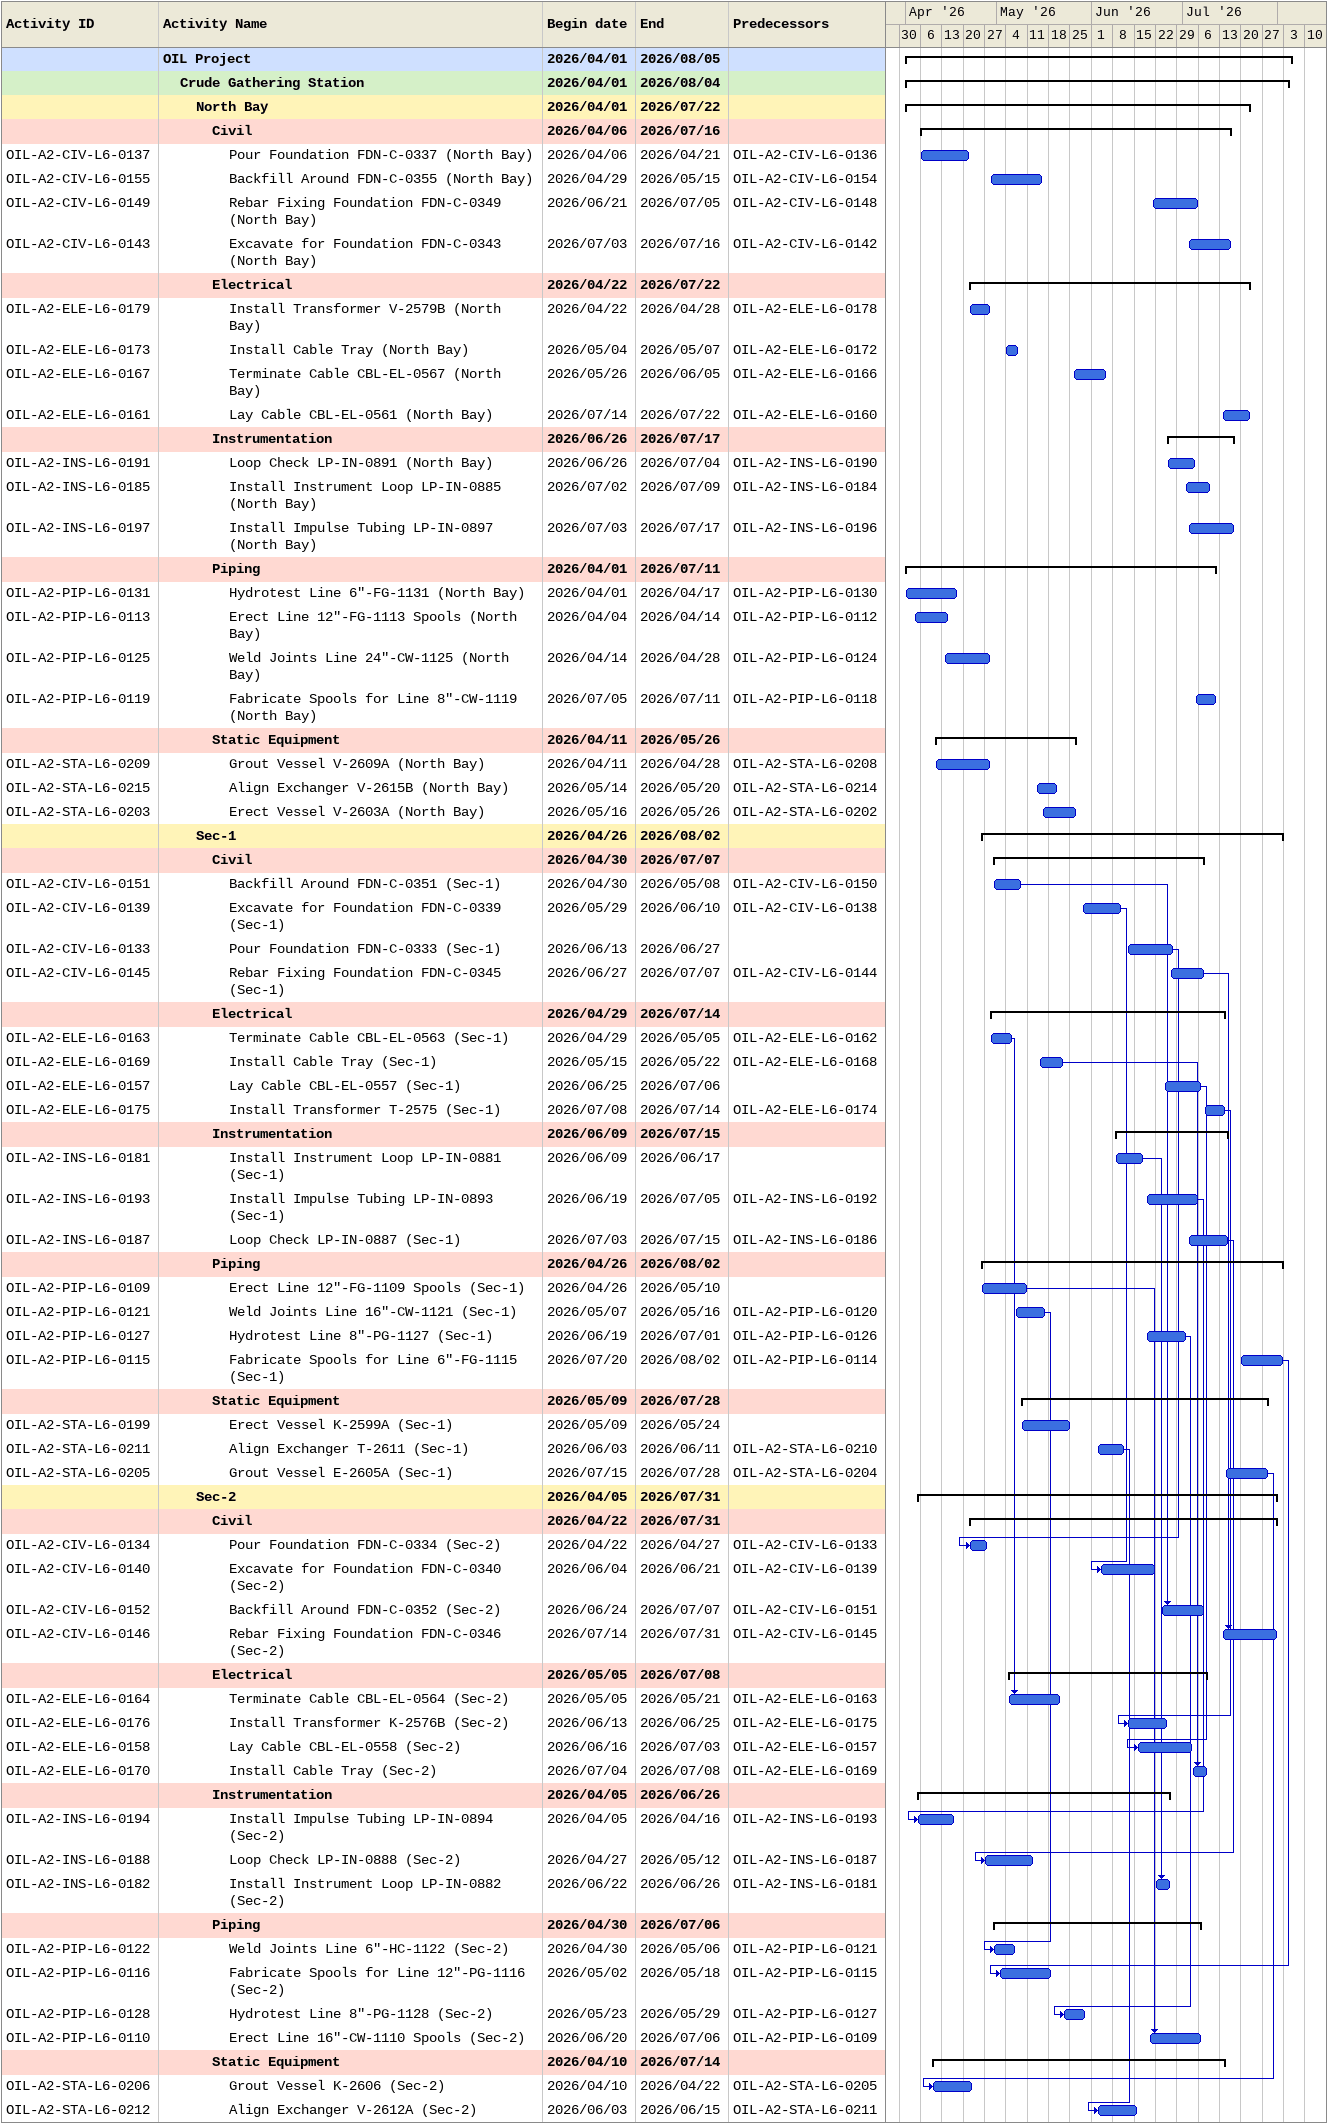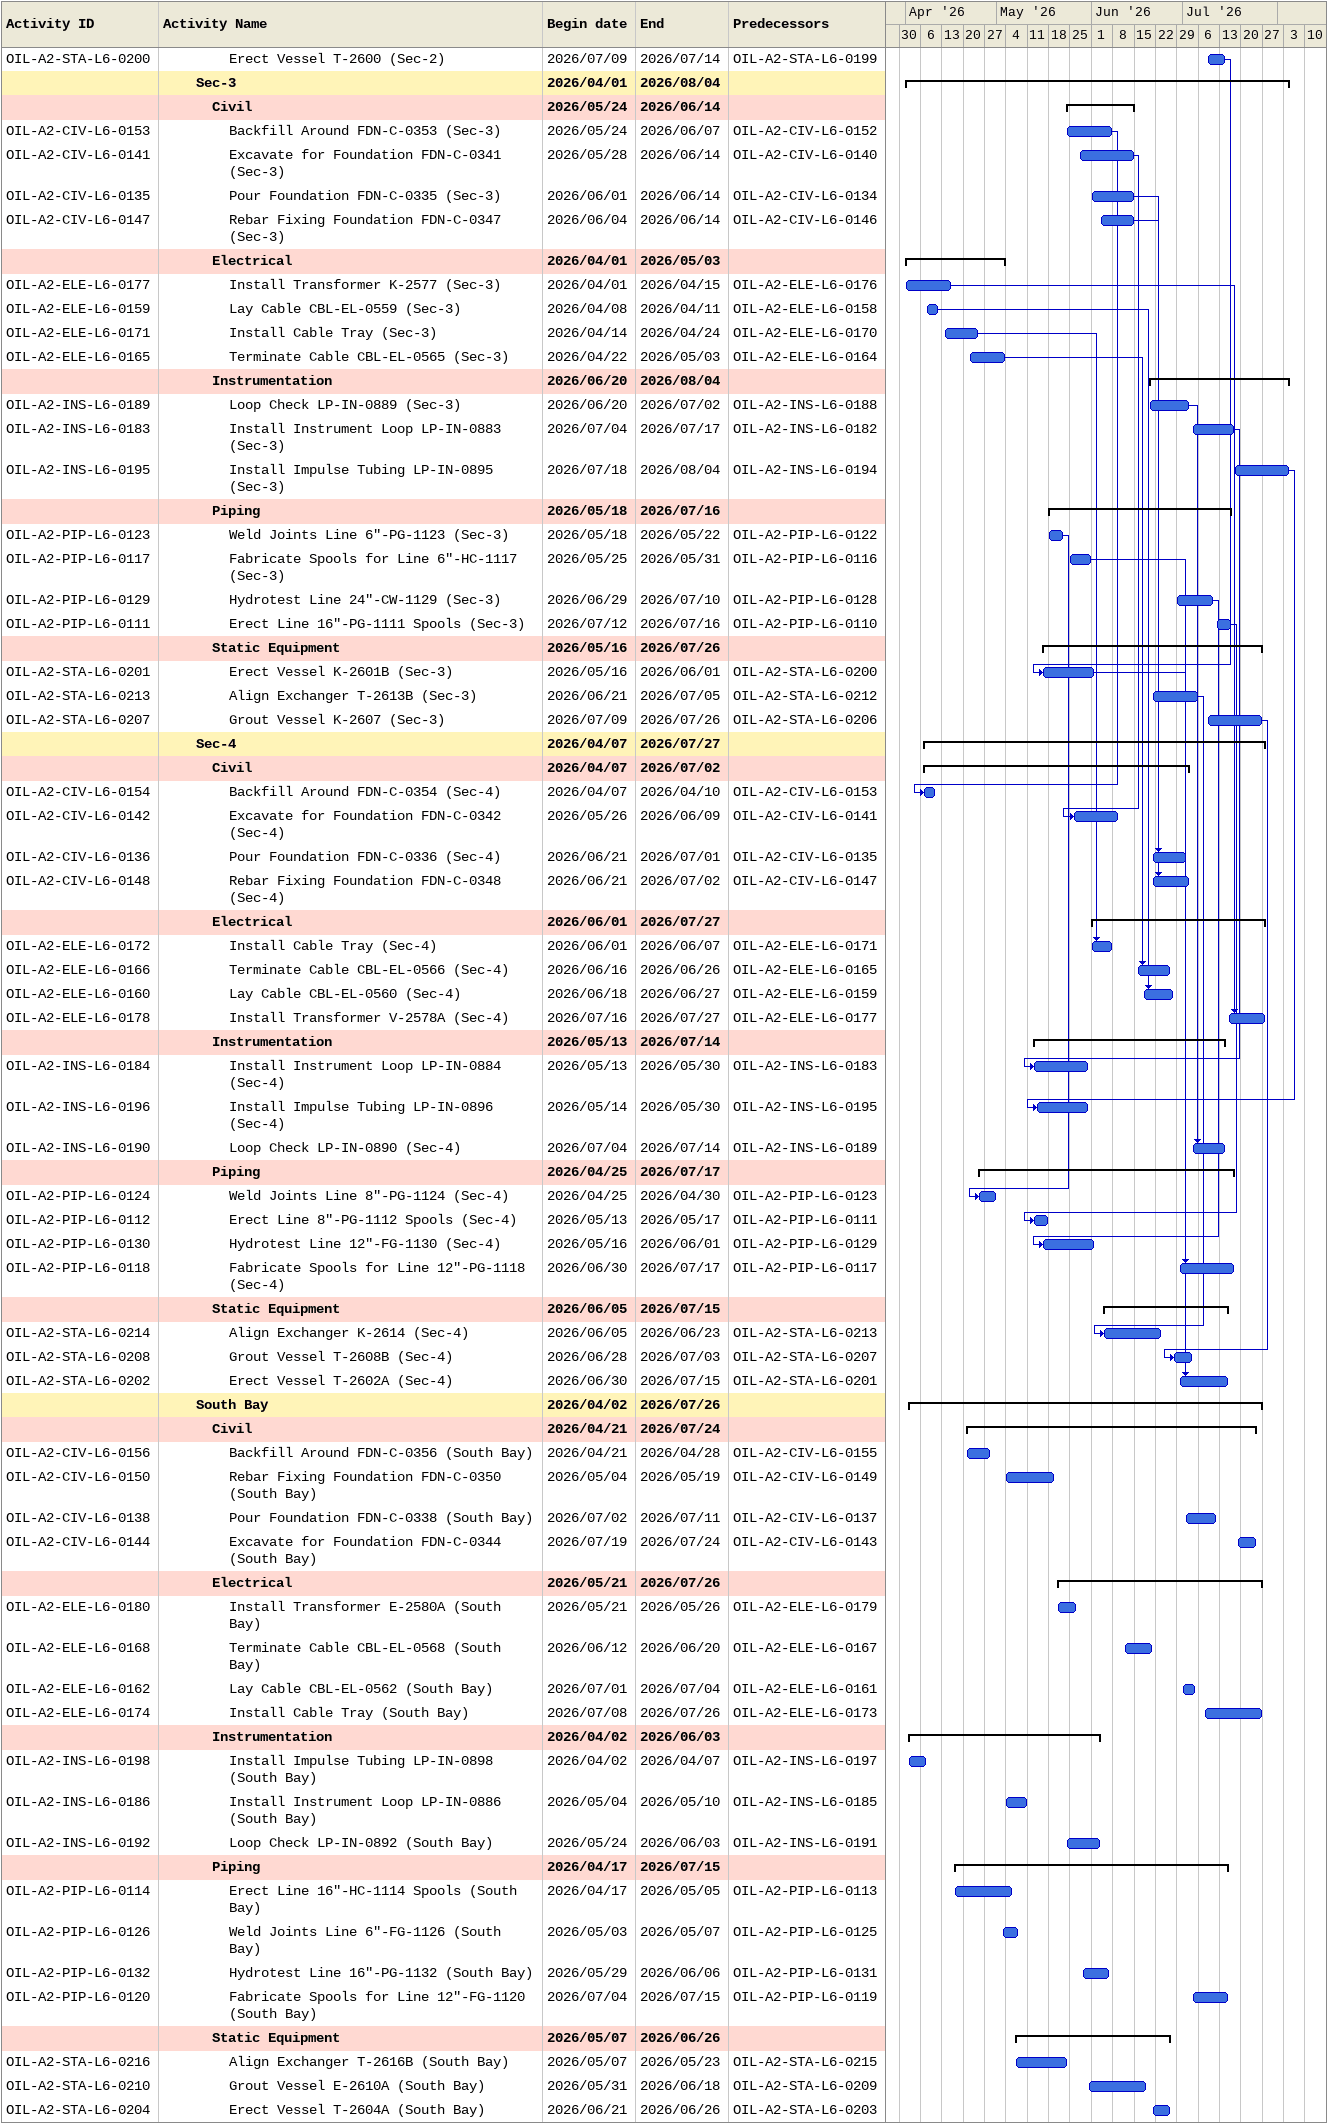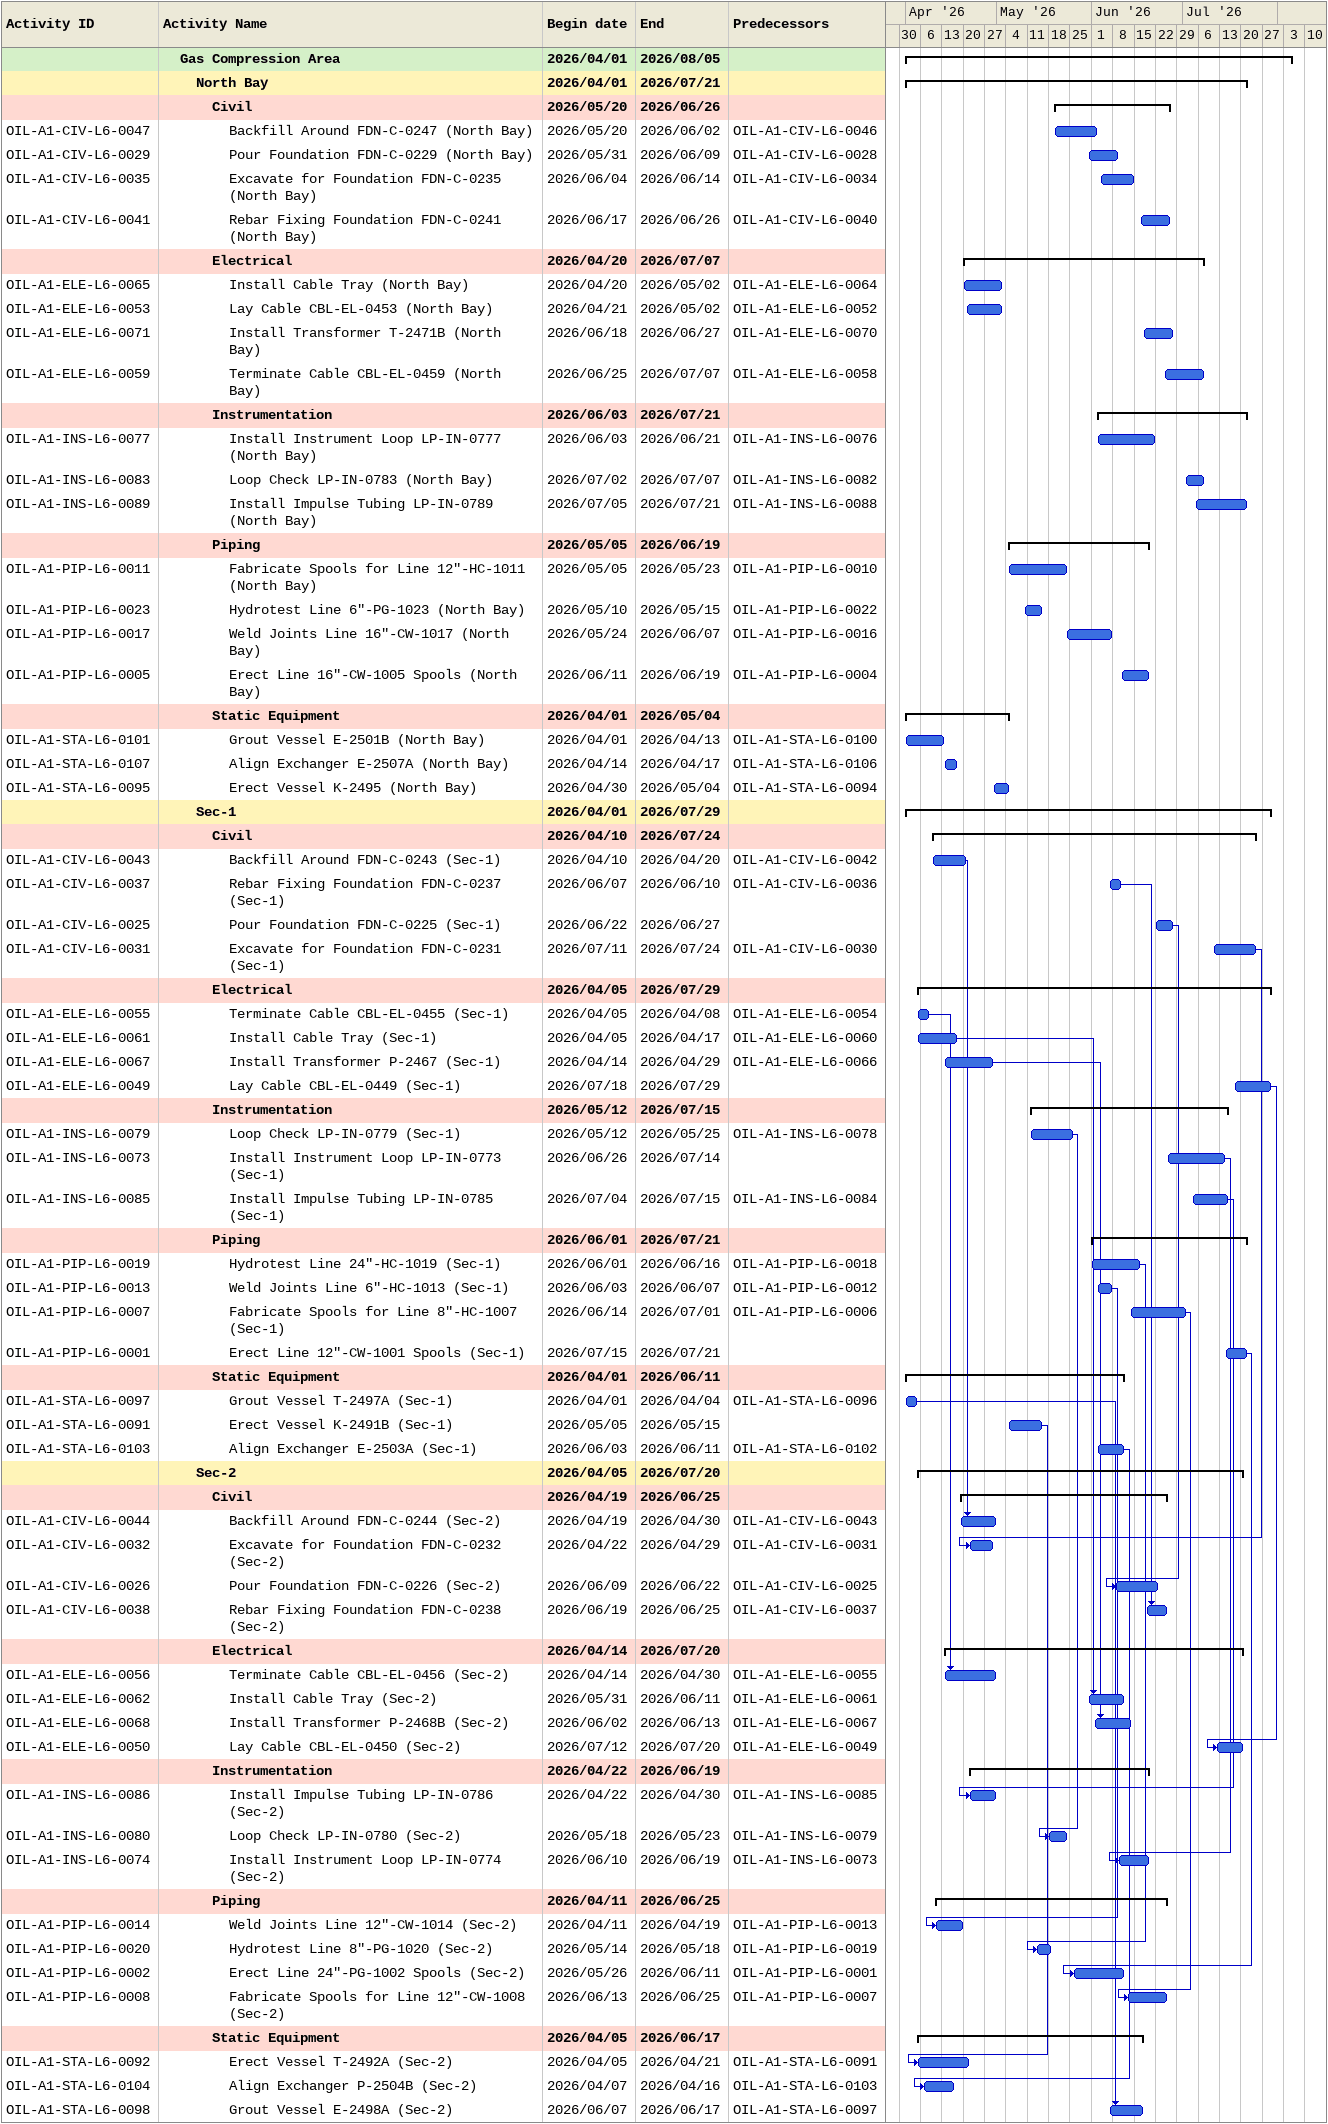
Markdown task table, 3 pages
| ID | Level | Task | Start | Finish | Predecessors |
|---|---|---|---|---|---|
|  | 1 | **OIL Project** | 2026-04-01 | 2026-08-05 |  |
|  | 2 | **Crude Gathering Station** | 2026-04-01 | 2026-08-04 |  |
|  | 3 | **North Bay** | 2026-04-01 | 2026-07-22 |  |
|  | 4 | **Civil** | 2026-04-06 | 2026-07-16 |  |
| OIL-A2-CIV-L6-0137 | 5 | Pour Foundation FDN-C-0337 (North Bay) | 2026-04-06 | 2026-04-21 | OIL-A2-CIV-L6-0136 |
| OIL-A2-CIV-L6-0155 | 5 | Backfill Around FDN-C-0355 (North Bay) | 2026-04-29 | 2026-05-15 | OIL-A2-CIV-L6-0154 |
| OIL-A2-CIV-L6-0149 | 5 | Rebar Fixing Foundation FDN-C-0349 (North Bay) | 2026-06-21 | 2026-07-05 | OIL-A2-CIV-L6-0148 |
| OIL-A2-CIV-L6-0143 | 5 | Excavate for Foundation FDN-C-0343 (North Bay) | 2026-07-03 | 2026-07-16 | OIL-A2-CIV-L6-0142 |
|  | 4 | **Electrical** | 2026-04-22 | 2026-07-22 |  |
| OIL-A2-ELE-L6-0179 | 5 | Install Transformer V-2579B (North Bay) | 2026-04-22 | 2026-04-28 | OIL-A2-ELE-L6-0178 |
| OIL-A2-ELE-L6-0173 | 5 | Install Cable Tray (North Bay) | 2026-05-04 | 2026-05-07 | OIL-A2-ELE-L6-0172 |
| OIL-A2-ELE-L6-0167 | 5 | Terminate Cable CBL-EL-0567 (North Bay) | 2026-05-26 | 2026-06-05 | OIL-A2-ELE-L6-0166 |
| OIL-A2-ELE-L6-0161 | 5 | Lay Cable CBL-EL-0561 (North Bay) | 2026-07-14 | 2026-07-22 | OIL-A2-ELE-L6-0160 |
|  | 4 | **Instrumentation** | 2026-06-26 | 2026-07-17 |  |
| OIL-A2-INS-L6-0191 | 5 | Loop Check LP-IN-0891 (North Bay) | 2026-06-26 | 2026-07-04 | OIL-A2-INS-L6-0190 |
| OIL-A2-INS-L6-0185 | 5 | Install Instrument Loop LP-IN-0885 (North Bay) | 2026-07-02 | 2026-07-09 | OIL-A2-INS-L6-0184 |
| OIL-A2-INS-L6-0197 | 5 | Install Impulse Tubing LP-IN-0897 (North Bay) | 2026-07-03 | 2026-07-17 | OIL-A2-INS-L6-0196 |
|  | 4 | **Piping** | 2026-04-01 | 2026-07-11 |  |
| OIL-A2-PIP-L6-0131 | 5 | Hydrotest Line 6"-FG-1131 (North Bay) | 2026-04-01 | 2026-04-17 | OIL-A2-PIP-L6-0130 |
| OIL-A2-PIP-L6-0113 | 5 | Erect Line 12"-FG-1113 Spools (North Bay) | 2026-04-04 | 2026-04-14 | OIL-A2-PIP-L6-0112 |
| OIL-A2-PIP-L6-0125 | 5 | Weld Joints Line 24"-CW-1125 (North Bay) | 2026-04-14 | 2026-04-28 | OIL-A2-PIP-L6-0124 |
| OIL-A2-PIP-L6-0119 | 5 | Fabricate Spools for Line 8"-CW-1119 (North Bay) | 2026-07-05 | 2026-07-11 | OIL-A2-PIP-L6-0118 |
|  | 4 | **Static Equipment** | 2026-04-11 | 2026-05-26 |  |
| OIL-A2-STA-L6-0209 | 5 | Grout Vessel V-2609A (North Bay) | 2026-04-11 | 2026-04-28 | OIL-A2-STA-L6-0208 |
| OIL-A2-STA-L6-0215 | 5 | Align Exchanger V-2615B (North Bay) | 2026-05-14 | 2026-05-20 | OIL-A2-STA-L6-0214 |
| OIL-A2-STA-L6-0203 | 5 | Erect Vessel V-2603A (North Bay) | 2026-05-16 | 2026-05-26 | OIL-A2-STA-L6-0202 |
|  | 3 | **Sec-1** | 2026-04-26 | 2026-08-02 |  |
|  | 4 | **Civil** | 2026-04-30 | 2026-07-07 |  |
| OIL-A2-CIV-L6-0151 | 5 | Backfill Around FDN-C-0351 (Sec-1) | 2026-04-30 | 2026-05-08 | OIL-A2-CIV-L6-0150 |
| OIL-A2-CIV-L6-0139 | 5 | Excavate for Foundation FDN-C-0339 (Sec-1) | 2026-05-29 | 2026-06-10 | OIL-A2-CIV-L6-0138 |
| OIL-A2-CIV-L6-0133 | 5 | Pour Foundation FDN-C-0333 (Sec-1) | 2026-06-13 | 2026-06-27 |  |
| OIL-A2-CIV-L6-0145 | 5 | Rebar Fixing Foundation FDN-C-0345 (Sec-1) | 2026-06-27 | 2026-07-07 | OIL-A2-CIV-L6-0144 |
|  | 4 | **Electrical** | 2026-04-29 | 2026-07-14 |  |
| OIL-A2-ELE-L6-0163 | 5 | Terminate Cable CBL-EL-0563 (Sec-1) | 2026-04-29 | 2026-05-05 | OIL-A2-ELE-L6-0162 |
| OIL-A2-ELE-L6-0169 | 5 | Install Cable Tray (Sec-1) | 2026-05-15 | 2026-05-22 | OIL-A2-ELE-L6-0168 |
| OIL-A2-ELE-L6-0157 | 5 | Lay Cable CBL-EL-0557 (Sec-1) | 2026-06-25 | 2026-07-06 |  |
| OIL-A2-ELE-L6-0175 | 5 | Install Transformer T-2575 (Sec-1) | 2026-07-08 | 2026-07-14 | OIL-A2-ELE-L6-0174 |
|  | 4 | **Instrumentation** | 2026-06-09 | 2026-07-15 |  |
| OIL-A2-INS-L6-0181 | 5 | Install Instrument Loop LP-IN-0881 (Sec-1) | 2026-06-09 | 2026-06-17 |  |
| OIL-A2-INS-L6-0193 | 5 | Install Impulse Tubing LP-IN-0893 (Sec-1) | 2026-06-19 | 2026-07-05 | OIL-A2-INS-L6-0192 |
| OIL-A2-INS-L6-0187 | 5 | Loop Check LP-IN-0887 (Sec-1) | 2026-07-03 | 2026-07-15 | OIL-A2-INS-L6-0186 |
|  | 4 | **Piping** | 2026-04-26 | 2026-08-02 |  |
| OIL-A2-PIP-L6-0109 | 5 | Erect Line 12"-FG-1109 Spools (Sec-1) | 2026-04-26 | 2026-05-10 |  |
| OIL-A2-PIP-L6-0121 | 5 | Weld Joints Line 16"-CW-1121 (Sec-1) | 2026-05-07 | 2026-05-16 | OIL-A2-PIP-L6-0120 |
| OIL-A2-PIP-L6-0127 | 5 | Hydrotest Line 8"-PG-1127 (Sec-1) | 2026-06-19 | 2026-07-01 | OIL-A2-PIP-L6-0126 |
| OIL-A2-PIP-L6-0115 | 5 | Fabricate Spools for Line 6"-FG-1115 (Sec-1) | 2026-07-20 | 2026-08-02 | OIL-A2-PIP-L6-0114 |
|  | 4 | **Static Equipment** | 2026-05-09 | 2026-07-28 |  |
| OIL-A2-STA-L6-0199 | 5 | Erect Vessel K-2599A (Sec-1) | 2026-05-09 | 2026-05-24 |  |
| OIL-A2-STA-L6-0211 | 5 | Align Exchanger T-2611 (Sec-1) | 2026-06-03 | 2026-06-11 | OIL-A2-STA-L6-0210 |
| OIL-A2-STA-L6-0205 | 5 | Grout Vessel E-2605A (Sec-1) | 2026-07-15 | 2026-07-28 | OIL-A2-STA-L6-0204 |
|  | 3 | **Sec-2** | 2026-04-05 | 2026-07-31 |  |
|  | 4 | **Civil** | 2026-04-22 | 2026-07-31 |  |
| OIL-A2-CIV-L6-0134 | 5 | Pour Foundation FDN-C-0334 (Sec-2) | 2026-04-22 | 2026-04-27 | OIL-A2-CIV-L6-0133 |
| OIL-A2-CIV-L6-0140 | 5 | Excavate for Foundation FDN-C-0340 (Sec-2) | 2026-06-04 | 2026-06-21 | OIL-A2-CIV-L6-0139 |
| OIL-A2-CIV-L6-0152 | 5 | Backfill Around FDN-C-0352 (Sec-2) | 2026-06-24 | 2026-07-07 | OIL-A2-CIV-L6-0151 |
| OIL-A2-CIV-L6-0146 | 5 | Rebar Fixing Foundation FDN-C-0346 (Sec-2) | 2026-07-14 | 2026-07-31 | OIL-A2-CIV-L6-0145 |
|  | 4 | **Electrical** | 2026-05-05 | 2026-07-08 |  |
| OIL-A2-ELE-L6-0164 | 5 | Terminate Cable CBL-EL-0564 (Sec-2) | 2026-05-05 | 2026-05-21 | OIL-A2-ELE-L6-0163 |
| OIL-A2-ELE-L6-0176 | 5 | Install Transformer K-2576B (Sec-2) | 2026-06-13 | 2026-06-25 | OIL-A2-ELE-L6-0175 |
| OIL-A2-ELE-L6-0158 | 5 | Lay Cable CBL-EL-0558 (Sec-2) | 2026-06-16 | 2026-07-03 | OIL-A2-ELE-L6-0157 |
| OIL-A2-ELE-L6-0170 | 5 | Install Cable Tray (Sec-2) | 2026-07-04 | 2026-07-08 | OIL-A2-ELE-L6-0169 |
|  | 4 | **Instrumentation** | 2026-04-05 | 2026-06-26 |  |
| OIL-A2-INS-L6-0194 | 5 | Install Impulse Tubing LP-IN-0894 (Sec-2) | 2026-04-05 | 2026-04-16 | OIL-A2-INS-L6-0193 |
| OIL-A2-INS-L6-0188 | 5 | Loop Check LP-IN-0888 (Sec-2) | 2026-04-27 | 2026-05-12 | OIL-A2-INS-L6-0187 |
| OIL-A2-INS-L6-0182 | 5 | Install Instrument Loop LP-IN-0882 (Sec-2) | 2026-06-22 | 2026-06-26 | OIL-A2-INS-L6-0181 |
|  | 4 | **Piping** | 2026-04-30 | 2026-07-06 |  |
| OIL-A2-PIP-L6-0122 | 5 | Weld Joints Line 6"-HC-1122 (Sec-2) | 2026-04-30 | 2026-05-06 | OIL-A2-PIP-L6-0121 |
| OIL-A2-PIP-L6-0116 | 5 | Fabricate Spools for Line 12"-PG-1116 (Sec-2) | 2026-05-02 | 2026-05-18 | OIL-A2-PIP-L6-0115 |
| OIL-A2-PIP-L6-0128 | 5 | Hydrotest Line 8"-PG-1128 (Sec-2) | 2026-05-23 | 2026-05-29 | OIL-A2-PIP-L6-0127 |
| OIL-A2-PIP-L6-0110 | 5 | Erect Line 16"-CW-1110 Spools (Sec-2) | 2026-06-20 | 2026-07-06 | OIL-A2-PIP-L6-0109 |
|  | 4 | **Static Equipment** | 2026-04-10 | 2026-07-14 |  |
| OIL-A2-STA-L6-0206 | 5 | Grout Vessel K-2606 (Sec-2) | 2026-04-10 | 2026-04-22 | OIL-A2-STA-L6-0205 |
| OIL-A2-STA-L6-0212 | 5 | Align Exchanger V-2612A (Sec-2) | 2026-06-03 | 2026-06-15 | OIL-A2-STA-L6-0211 |
| OIL-A2-STA-L6-0200 | 5 | Erect Vessel T-2600 (Sec-2) | 2026-07-09 | 2026-07-14 | OIL-A2-STA-L6-0199 |
|  | 3 | **Sec-3** | 2026-04-01 | 2026-08-04 |  |
|  | 4 | **Civil** | 2026-05-24 | 2026-06-14 |  |
| OIL-A2-CIV-L6-0153 | 5 | Backfill Around FDN-C-0353 (Sec-3) | 2026-05-24 | 2026-06-07 | OIL-A2-CIV-L6-0152 |
| OIL-A2-CIV-L6-0141 | 5 | Excavate for Foundation FDN-C-0341 (Sec-3) | 2026-05-28 | 2026-06-14 | OIL-A2-CIV-L6-0140 |
| OIL-A2-CIV-L6-0135 | 5 | Pour Foundation FDN-C-0335 (Sec-3) | 2026-06-01 | 2026-06-14 | OIL-A2-CIV-L6-0134 |
| OIL-A2-CIV-L6-0147 | 5 | Rebar Fixing Foundation FDN-C-0347 (Sec-3) | 2026-06-04 | 2026-06-14 | OIL-A2-CIV-L6-0146 |
|  | 4 | **Electrical** | 2026-04-01 | 2026-05-03 |  |
| OIL-A2-ELE-L6-0177 | 5 | Install Transformer K-2577 (Sec-3) | 2026-04-01 | 2026-04-15 | OIL-A2-ELE-L6-0176 |
| OIL-A2-ELE-L6-0159 | 5 | Lay Cable CBL-EL-0559 (Sec-3) | 2026-04-08 | 2026-04-11 | OIL-A2-ELE-L6-0158 |
| OIL-A2-ELE-L6-0171 | 5 | Install Cable Tray (Sec-3) | 2026-04-14 | 2026-04-24 | OIL-A2-ELE-L6-0170 |
| OIL-A2-ELE-L6-0165 | 5 | Terminate Cable CBL-EL-0565 (Sec-3) | 2026-04-22 | 2026-05-03 | OIL-A2-ELE-L6-0164 |
|  | 4 | **Instrumentation** | 2026-06-20 | 2026-08-04 |  |
| OIL-A2-INS-L6-0189 | 5 | Loop Check LP-IN-0889 (Sec-3) | 2026-06-20 | 2026-07-02 | OIL-A2-INS-L6-0188 |
| OIL-A2-INS-L6-0183 | 5 | Install Instrument Loop LP-IN-0883 (Sec-3) | 2026-07-04 | 2026-07-17 | OIL-A2-INS-L6-0182 |
| OIL-A2-INS-L6-0195 | 5 | Install Impulse Tubing LP-IN-0895 (Sec-3) | 2026-07-18 | 2026-08-04 | OIL-A2-INS-L6-0194 |
|  | 4 | **Piping** | 2026-05-18 | 2026-07-16 |  |
| OIL-A2-PIP-L6-0123 | 5 | Weld Joints Line 6"-PG-1123 (Sec-3) | 2026-05-18 | 2026-05-22 | OIL-A2-PIP-L6-0122 |
| OIL-A2-PIP-L6-0117 | 5 | Fabricate Spools for Line 6"-HC-1117 (Sec-3) | 2026-05-25 | 2026-05-31 | OIL-A2-PIP-L6-0116 |
| OIL-A2-PIP-L6-0129 | 5 | Hydrotest Line 24"-CW-1129 (Sec-3) | 2026-06-29 | 2026-07-10 | OIL-A2-PIP-L6-0128 |
| OIL-A2-PIP-L6-0111 | 5 | Erect Line 16"-PG-1111 Spools (Sec-3) | 2026-07-12 | 2026-07-16 | OIL-A2-PIP-L6-0110 |
|  | 4 | **Static Equipment** | 2026-05-16 | 2026-07-26 |  |
| OIL-A2-STA-L6-0201 | 5 | Erect Vessel K-2601B (Sec-3) | 2026-05-16 | 2026-06-01 | OIL-A2-STA-L6-0200 |
| OIL-A2-STA-L6-0213 | 5 | Align Exchanger T-2613B (Sec-3) | 2026-06-21 | 2026-07-05 | OIL-A2-STA-L6-0212 |
| OIL-A2-STA-L6-0207 | 5 | Grout Vessel K-2607 (Sec-3) | 2026-07-09 | 2026-07-26 | OIL-A2-STA-L6-0206 |
|  | 3 | **Sec-4** | 2026-04-07 | 2026-07-27 |  |
|  | 4 | **Civil** | 2026-04-07 | 2026-07-02 |  |
| OIL-A2-CIV-L6-0154 | 5 | Backfill Around FDN-C-0354 (Sec-4) | 2026-04-07 | 2026-04-10 | OIL-A2-CIV-L6-0153 |
| OIL-A2-CIV-L6-0142 | 5 | Excavate for Foundation FDN-C-0342 (Sec-4) | 2026-05-26 | 2026-06-09 | OIL-A2-CIV-L6-0141 |
| OIL-A2-CIV-L6-0136 | 5 | Pour Foundation FDN-C-0336 (Sec-4) | 2026-06-21 | 2026-07-01 | OIL-A2-CIV-L6-0135 |
| OIL-A2-CIV-L6-0148 | 5 | Rebar Fixing Foundation FDN-C-0348 (Sec-4) | 2026-06-21 | 2026-07-02 | OIL-A2-CIV-L6-0147 |
|  | 4 | **Electrical** | 2026-06-01 | 2026-07-27 |  |
| OIL-A2-ELE-L6-0172 | 5 | Install Cable Tray (Sec-4) | 2026-06-01 | 2026-06-07 | OIL-A2-ELE-L6-0171 |
| OIL-A2-ELE-L6-0166 | 5 | Terminate Cable CBL-EL-0566 (Sec-4) | 2026-06-16 | 2026-06-26 | OIL-A2-ELE-L6-0165 |
| OIL-A2-ELE-L6-0160 | 5 | Lay Cable CBL-EL-0560 (Sec-4) | 2026-06-18 | 2026-06-27 | OIL-A2-ELE-L6-0159 |
| OIL-A2-ELE-L6-0178 | 5 | Install Transformer V-2578A (Sec-4) | 2026-07-16 | 2026-07-27 | OIL-A2-ELE-L6-0177 |
|  | 4 | **Instrumentation** | 2026-05-13 | 2026-07-14 |  |
| OIL-A2-INS-L6-0184 | 5 | Install Instrument Loop LP-IN-0884 (Sec-4) | 2026-05-13 | 2026-05-30 | OIL-A2-INS-L6-0183 |
| OIL-A2-INS-L6-0196 | 5 | Install Impulse Tubing LP-IN-0896 (Sec-4) | 2026-05-14 | 2026-05-30 | OIL-A2-INS-L6-0195 |
| OIL-A2-INS-L6-0190 | 5 | Loop Check LP-IN-0890 (Sec-4) | 2026-07-04 | 2026-07-14 | OIL-A2-INS-L6-0189 |
|  | 4 | **Piping** | 2026-04-25 | 2026-07-17 |  |
| OIL-A2-PIP-L6-0124 | 5 | Weld Joints Line 8"-PG-1124 (Sec-4) | 2026-04-25 | 2026-04-30 | OIL-A2-PIP-L6-0123 |
| OIL-A2-PIP-L6-0112 | 5 | Erect Line 8"-PG-1112 Spools (Sec-4) | 2026-05-13 | 2026-05-17 | OIL-A2-PIP-L6-0111 |
| OIL-A2-PIP-L6-0130 | 5 | Hydrotest Line 12"-FG-1130 (Sec-4) | 2026-05-16 | 2026-06-01 | OIL-A2-PIP-L6-0129 |
| OIL-A2-PIP-L6-0118 | 5 | Fabricate Spools for Line 12"-PG-1118 (Sec-4) | 2026-06-30 | 2026-07-17 | OIL-A2-PIP-L6-0117 |
|  | 4 | **Static Equipment** | 2026-06-05 | 2026-07-15 |  |
| OIL-A2-STA-L6-0214 | 5 | Align Exchanger K-2614 (Sec-4) | 2026-06-05 | 2026-06-23 | OIL-A2-STA-L6-0213 |
| OIL-A2-STA-L6-0208 | 5 | Grout Vessel T-2608B (Sec-4) | 2026-06-28 | 2026-07-03 | OIL-A2-STA-L6-0207 |
| OIL-A2-STA-L6-0202 | 5 | Erect Vessel T-2602A (Sec-4) | 2026-06-30 | 2026-07-15 | OIL-A2-STA-L6-0201 |
|  | 3 | **South Bay** | 2026-04-02 | 2026-07-26 |  |
|  | 4 | **Civil** | 2026-04-21 | 2026-07-24 |  |
| OIL-A2-CIV-L6-0156 | 5 | Backfill Around FDN-C-0356 (South Bay) | 2026-04-21 | 2026-04-28 | OIL-A2-CIV-L6-0155 |
| OIL-A2-CIV-L6-0150 | 5 | Rebar Fixing Foundation FDN-C-0350 (South Bay) | 2026-05-04 | 2026-05-19 | OIL-A2-CIV-L6-0149 |
| OIL-A2-CIV-L6-0138 | 5 | Pour Foundation FDN-C-0338 (South Bay) | 2026-07-02 | 2026-07-11 | OIL-A2-CIV-L6-0137 |
| OIL-A2-CIV-L6-0144 | 5 | Excavate for Foundation FDN-C-0344 (South Bay) | 2026-07-19 | 2026-07-24 | OIL-A2-CIV-L6-0143 |
|  | 4 | **Electrical** | 2026-05-21 | 2026-07-26 |  |
| OIL-A2-ELE-L6-0180 | 5 | Install Transformer E-2580A (South Bay) | 2026-05-21 | 2026-05-26 | OIL-A2-ELE-L6-0179 |
| OIL-A2-ELE-L6-0168 | 5 | Terminate Cable CBL-EL-0568 (South Bay) | 2026-06-12 | 2026-06-20 | OIL-A2-ELE-L6-0167 |
| OIL-A2-ELE-L6-0162 | 5 | Lay Cable CBL-EL-0562 (South Bay) | 2026-07-01 | 2026-07-04 | OIL-A2-ELE-L6-0161 |
| OIL-A2-ELE-L6-0174 | 5 | Install Cable Tray (South Bay) | 2026-07-08 | 2026-07-26 | OIL-A2-ELE-L6-0173 |
|  | 4 | **Instrumentation** | 2026-04-02 | 2026-06-03 |  |
| OIL-A2-INS-L6-0198 | 5 | Install Impulse Tubing LP-IN-0898 (South Bay) | 2026-04-02 | 2026-04-07 | OIL-A2-INS-L6-0197 |
| OIL-A2-INS-L6-0186 | 5 | Install Instrument Loop LP-IN-0886 (South Bay) | 2026-05-04 | 2026-05-10 | OIL-A2-INS-L6-0185 |
| OIL-A2-INS-L6-0192 | 5 | Loop Check LP-IN-0892 (South Bay) | 2026-05-24 | 2026-06-03 | OIL-A2-INS-L6-0191 |
|  | 4 | **Piping** | 2026-04-17 | 2026-07-15 |  |
| OIL-A2-PIP-L6-0114 | 5 | Erect Line 16"-HC-1114 Spools (South Bay) | 2026-04-17 | 2026-05-05 | OIL-A2-PIP-L6-0113 |
| OIL-A2-PIP-L6-0126 | 5 | Weld Joints Line 6"-FG-1126 (South Bay) | 2026-05-03 | 2026-05-07 | OIL-A2-PIP-L6-0125 |
| OIL-A2-PIP-L6-0132 | 5 | Hydrotest Line 16"-PG-1132 (South Bay) | 2026-05-29 | 2026-06-06 | OIL-A2-PIP-L6-0131 |
| OIL-A2-PIP-L6-0120 | 5 | Fabricate Spools for Line 12"-FG-1120 (South Bay) | 2026-07-04 | 2026-07-15 | OIL-A2-PIP-L6-0119 |
|  | 4 | **Static Equipment** | 2026-05-07 | 2026-06-26 |  |
| OIL-A2-STA-L6-0216 | 5 | Align Exchanger T-2616B (South Bay) | 2026-05-07 | 2026-05-23 | OIL-A2-STA-L6-0215 |
| OIL-A2-STA-L6-0210 | 5 | Grout Vessel E-2610A (South Bay) | 2026-05-31 | 2026-06-18 | OIL-A2-STA-L6-0209 |
| OIL-A2-STA-L6-0204 | 5 | Erect Vessel T-2604A (South Bay) | 2026-06-21 | 2026-06-26 | OIL-A2-STA-L6-0203 |
|  | 2 | **Gas Compression Area** | 2026-04-01 | 2026-08-05 |  |
|  | 3 | **North Bay** | 2026-04-01 | 2026-07-21 |  |
|  | 4 | **Civil** | 2026-05-20 | 2026-06-26 |  |
| OIL-A1-CIV-L6-0047 | 5 | Backfill Around FDN-C-0247 (North Bay) | 2026-05-20 | 2026-06-02 | OIL-A1-CIV-L6-0046 |
| OIL-A1-CIV-L6-0029 | 5 | Pour Foundation FDN-C-0229 (North Bay) | 2026-05-31 | 2026-06-09 | OIL-A1-CIV-L6-0028 |
| OIL-A1-CIV-L6-0035 | 5 | Excavate for Foundation FDN-C-0235 (North Bay) | 2026-06-04 | 2026-06-14 | OIL-A1-CIV-L6-0034 |
| OIL-A1-CIV-L6-0041 | 5 | Rebar Fixing Foundation FDN-C-0241 (North Bay) | 2026-06-17 | 2026-06-26 | OIL-A1-CIV-L6-0040 |
|  | 4 | **Electrical** | 2026-04-20 | 2026-07-07 |  |
| OIL-A1-ELE-L6-0065 | 5 | Install Cable Tray (North Bay) | 2026-04-20 | 2026-05-02 | OIL-A1-ELE-L6-0064 |
| OIL-A1-ELE-L6-0053 | 5 | Lay Cable CBL-EL-0453 (North Bay) | 2026-04-21 | 2026-05-02 | OIL-A1-ELE-L6-0052 |
| OIL-A1-ELE-L6-0071 | 5 | Install Transformer T-2471B (North Bay) | 2026-06-18 | 2026-06-27 | OIL-A1-ELE-L6-0070 |
| OIL-A1-ELE-L6-0059 | 5 | Terminate Cable CBL-EL-0459 (North Bay) | 2026-06-25 | 2026-07-07 | OIL-A1-ELE-L6-0058 |
|  | 4 | **Instrumentation** | 2026-06-03 | 2026-07-21 |  |
| OIL-A1-INS-L6-0077 | 5 | Install Instrument Loop LP-IN-0777 (North Bay) | 2026-06-03 | 2026-06-21 | OIL-A1-INS-L6-0076 |
| OIL-A1-INS-L6-0083 | 5 | Loop Check LP-IN-0783 (North Bay) | 2026-07-02 | 2026-07-07 | OIL-A1-INS-L6-0082 |
| OIL-A1-INS-L6-0089 | 5 | Install Impulse Tubing LP-IN-0789 (North Bay) | 2026-07-05 | 2026-07-21 | OIL-A1-INS-L6-0088 |
|  | 4 | **Piping** | 2026-05-05 | 2026-06-19 |  |
| OIL-A1-PIP-L6-0011 | 5 | Fabricate Spools for Line 12"-HC-1011 (North Bay) | 2026-05-05 | 2026-05-23 | OIL-A1-PIP-L6-0010 |
| OIL-A1-PIP-L6-0023 | 5 | Hydrotest Line 6"-PG-1023 (North Bay) | 2026-05-10 | 2026-05-15 | OIL-A1-PIP-L6-0022 |
| OIL-A1-PIP-L6-0017 | 5 | Weld Joints Line 16"-CW-1017 (North Bay) | 2026-05-24 | 2026-06-07 | OIL-A1-PIP-L6-0016 |
| OIL-A1-PIP-L6-0005 | 5 | Erect Line 16"-CW-1005 Spools (North Bay) | 2026-06-11 | 2026-06-19 | OIL-A1-PIP-L6-0004 |
|  | 4 | **Static Equipment** | 2026-04-01 | 2026-05-04 |  |
| OIL-A1-STA-L6-0101 | 5 | Grout Vessel E-2501B (North Bay) | 2026-04-01 | 2026-04-13 | OIL-A1-STA-L6-0100 |
| OIL-A1-STA-L6-0107 | 5 | Align Exchanger E-2507A (North Bay) | 2026-04-14 | 2026-04-17 | OIL-A1-STA-L6-0106 |
| OIL-A1-STA-L6-0095 | 5 | Erect Vessel K-2495 (North Bay) | 2026-04-30 | 2026-05-04 | OIL-A1-STA-L6-0094 |
|  | 3 | **Sec-1** | 2026-04-01 | 2026-07-29 |  |
|  | 4 | **Civil** | 2026-04-10 | 2026-07-24 |  |
| OIL-A1-CIV-L6-0043 | 5 | Backfill Around FDN-C-0243 (Sec-1) | 2026-04-10 | 2026-04-20 | OIL-A1-CIV-L6-0042 |
| OIL-A1-CIV-L6-0037 | 5 | Rebar Fixing Foundation FDN-C-0237 (Sec-1) | 2026-06-07 | 2026-06-10 | OIL-A1-CIV-L6-0036 |
| OIL-A1-CIV-L6-0025 | 5 | Pour Foundation FDN-C-0225 (Sec-1) | 2026-06-22 | 2026-06-27 |  |
| OIL-A1-CIV-L6-0031 | 5 | Excavate for Foundation FDN-C-0231 (Sec-1) | 2026-07-11 | 2026-07-24 | OIL-A1-CIV-L6-0030 |
|  | 4 | **Electrical** | 2026-04-05 | 2026-07-29 |  |
| OIL-A1-ELE-L6-0055 | 5 | Terminate Cable CBL-EL-0455 (Sec-1) | 2026-04-05 | 2026-04-08 | OIL-A1-ELE-L6-0054 |
| OIL-A1-ELE-L6-0061 | 5 | Install Cable Tray (Sec-1) | 2026-04-05 | 2026-04-17 | OIL-A1-ELE-L6-0060 |
| OIL-A1-ELE-L6-0067 | 5 | Install Transformer P-2467 (Sec-1) | 2026-04-14 | 2026-04-29 | OIL-A1-ELE-L6-0066 |
| OIL-A1-ELE-L6-0049 | 5 | Lay Cable CBL-EL-0449 (Sec-1) | 2026-07-18 | 2026-07-29 |  |
|  | 4 | **Instrumentation** | 2026-05-12 | 2026-07-15 |  |
| OIL-A1-INS-L6-0079 | 5 | Loop Check LP-IN-0779 (Sec-1) | 2026-05-12 | 2026-05-25 | OIL-A1-INS-L6-0078 |
| OIL-A1-INS-L6-0073 | 5 | Install Instrument Loop LP-IN-0773 (Sec-1) | 2026-06-26 | 2026-07-14 |  |
| OIL-A1-INS-L6-0085 | 5 | Install Impulse Tubing LP-IN-0785 (Sec-1) | 2026-07-04 | 2026-07-15 | OIL-A1-INS-L6-0084 |
|  | 4 | **Piping** | 2026-06-01 | 2026-07-21 |  |
| OIL-A1-PIP-L6-0019 | 5 | Hydrotest Line 24"-HC-1019 (Sec-1) | 2026-06-01 | 2026-06-16 | OIL-A1-PIP-L6-0018 |
| OIL-A1-PIP-L6-0013 | 5 | Weld Joints Line 6"-HC-1013 (Sec-1) | 2026-06-03 | 2026-06-07 | OIL-A1-PIP-L6-0012 |
| OIL-A1-PIP-L6-0007 | 5 | Fabricate Spools for Line 8"-HC-1007 (Sec-1) | 2026-06-14 | 2026-07-01 | OIL-A1-PIP-L6-0006 |
| OIL-A1-PIP-L6-0001 | 5 | Erect Line 12"-CW-1001 Spools (Sec-1) | 2026-07-15 | 2026-07-21 |  |
|  | 4 | **Static Equipment** | 2026-04-01 | 2026-06-11 |  |
| OIL-A1-STA-L6-0097 | 5 | Grout Vessel T-2497A (Sec-1) | 2026-04-01 | 2026-04-04 | OIL-A1-STA-L6-0096 |
| OIL-A1-STA-L6-0091 | 5 | Erect Vessel K-2491B (Sec-1) | 2026-05-05 | 2026-05-15 |  |
| OIL-A1-STA-L6-0103 | 5 | Align Exchanger E-2503A (Sec-1) | 2026-06-03 | 2026-06-11 | OIL-A1-STA-L6-0102 |
|  | 3 | **Sec-2** | 2026-04-05 | 2026-07-20 |  |
|  | 4 | **Civil** | 2026-04-19 | 2026-06-25 |  |
| OIL-A1-CIV-L6-0044 | 5 | Backfill Around FDN-C-0244 (Sec-2) | 2026-04-19 | 2026-04-30 | OIL-A1-CIV-L6-0043 |
| OIL-A1-CIV-L6-0032 | 5 | Excavate for Foundation FDN-C-0232 (Sec-2) | 2026-04-22 | 2026-04-29 | OIL-A1-CIV-L6-0031 |
| OIL-A1-CIV-L6-0026 | 5 | Pour Foundation FDN-C-0226 (Sec-2) | 2026-06-09 | 2026-06-22 | OIL-A1-CIV-L6-0025 |
| OIL-A1-CIV-L6-0038 | 5 | Rebar Fixing Foundation FDN-C-0238 (Sec-2) | 2026-06-19 | 2026-06-25 | OIL-A1-CIV-L6-0037 |
|  | 4 | **Electrical** | 2026-04-14 | 2026-07-20 |  |
| OIL-A1-ELE-L6-0056 | 5 | Terminate Cable CBL-EL-0456 (Sec-2) | 2026-04-14 | 2026-04-30 | OIL-A1-ELE-L6-0055 |
| OIL-A1-ELE-L6-0062 | 5 | Install Cable Tray (Sec-2) | 2026-05-31 | 2026-06-11 | OIL-A1-ELE-L6-0061 |
| OIL-A1-ELE-L6-0068 | 5 | Install Transformer P-2468B (Sec-2) | 2026-06-02 | 2026-06-13 | OIL-A1-ELE-L6-0067 |
| OIL-A1-ELE-L6-0050 | 5 | Lay Cable CBL-EL-0450 (Sec-2) | 2026-07-12 | 2026-07-20 | OIL-A1-ELE-L6-0049 |
|  | 4 | **Instrumentation** | 2026-04-22 | 2026-06-19 |  |
| OIL-A1-INS-L6-0086 | 5 | Install Impulse Tubing LP-IN-0786 (Sec-2) | 2026-04-22 | 2026-04-30 | OIL-A1-INS-L6-0085 |
| OIL-A1-INS-L6-0080 | 5 | Loop Check LP-IN-0780 (Sec-2) | 2026-05-18 | 2026-05-23 | OIL-A1-INS-L6-0079 |
| OIL-A1-INS-L6-0074 | 5 | Install Instrument Loop LP-IN-0774 (Sec-2) | 2026-06-10 | 2026-06-19 | OIL-A1-INS-L6-0073 |
|  | 4 | **Piping** | 2026-04-11 | 2026-06-25 |  |
| OIL-A1-PIP-L6-0014 | 5 | Weld Joints Line 12"-CW-1014 (Sec-2) | 2026-04-11 | 2026-04-19 | OIL-A1-PIP-L6-0013 |
| OIL-A1-PIP-L6-0020 | 5 | Hydrotest Line 8"-PG-1020 (Sec-2) | 2026-05-14 | 2026-05-18 | OIL-A1-PIP-L6-0019 |
| OIL-A1-PIP-L6-0002 | 5 | Erect Line 24"-PG-1002 Spools (Sec-2) | 2026-05-26 | 2026-06-11 | OIL-A1-PIP-L6-0001 |
| OIL-A1-PIP-L6-0008 | 5 | Fabricate Spools for Line 12"-CW-1008 (Sec-2) | 2026-06-13 | 2026-06-25 | OIL-A1-PIP-L6-0007 |
|  | 4 | **Static Equipment** | 2026-04-05 | 2026-06-17 |  |
| OIL-A1-STA-L6-0092 | 5 | Erect Vessel T-2492A (Sec-2) | 2026-04-05 | 2026-04-21 | OIL-A1-STA-L6-0091 |
| OIL-A1-STA-L6-0104 | 5 | Align Exchanger P-2504B (Sec-2) | 2026-04-07 | 2026-04-16 | OIL-A1-STA-L6-0103 |
| OIL-A1-STA-L6-0098 | 5 | Grout Vessel E-2498A (Sec-2) | 2026-06-07 | 2026-06-17 | OIL-A1-STA-L6-0097 |
